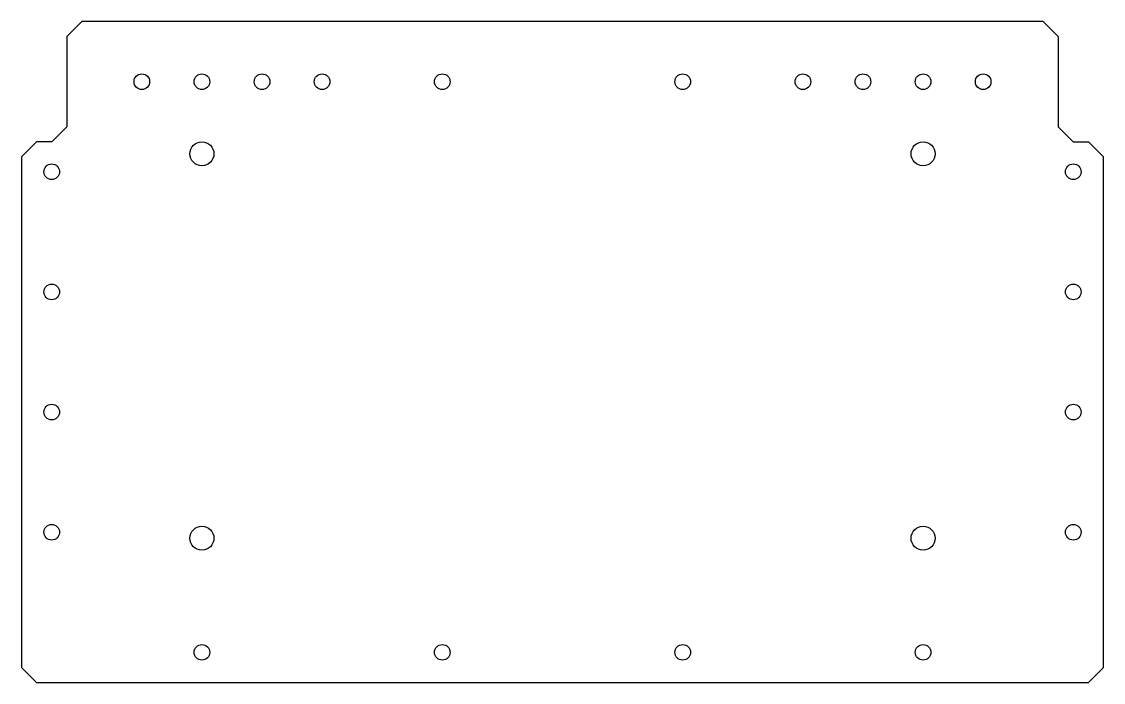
# Model space of a CAD drawing. Extents: x -180 to 180, y -295 to -75.
import ezdxf

# ---------------------------------------------------------------- set-up
doc = ezdxf.new("R2010")
doc.units = 0
doc.layers.add('Shape2DView004', color=7, linetype='CONTINUOUS')

msp = doc.modelspace()

# ---------------------------------------------------------------- linework, layer by layer
at = {"layer": 'Shape2DView004'}
for p, q in [((-165, -80), (-160, -75)), ((160, -75), (-160, -75)), ((160, -75), (165, -80)), ((-165, -80), (-165, -110)), ((165, -80), (165, -110)), ((-170, -115), (-165, -110)), ((170, -115), (165, -110)), ((-180, -120), (-175, -115)), ((-170, -115), (-175, -115)), ((170, -115), (175, -115)), ((180, -120), (175, -115)), ((-180, -120), (-180, -290)), ((180, -290), (180, -120)), ((-175, -295), (-180, -290)), ((175, -295), (180, -290)), ((-175, -295), (175, -295))]:
    msp.add_line(p, q, dxfattribs=at)
for centre, radius in [((-140, -95), 2.6), ((-120, -95), 2.6), ((-100, -95), 2.6), ((-80, -95), 2.6), ((-40, -95), 2.6), ((40, -95), 2.6), ((80, -95), 2.6), ((100, -95), 2.6), ((120, -95), 2.6), ((140, -95), 2.6), ((-120, -119), 4), ((120, -119), 4), ((-170, -125), 2.6), ((170, -125), 2.6), ((-170, -165), 2.6), ((170, -165), 2.6), ((-170, -205), 2.6), ((170, -205), 2.6), ((-170, -245), 2.6), ((-120, -247), 4), ((120, -247), 4), ((170, -245), 2.6), ((-120, -285), 2.6), ((-40, -285), 2.6), ((40, -285), 2.6), ((120, -285), 2.6)]:
    msp.add_circle(centre, radius, dxfattribs=at)

doc.saveas('drawing.dxf')
